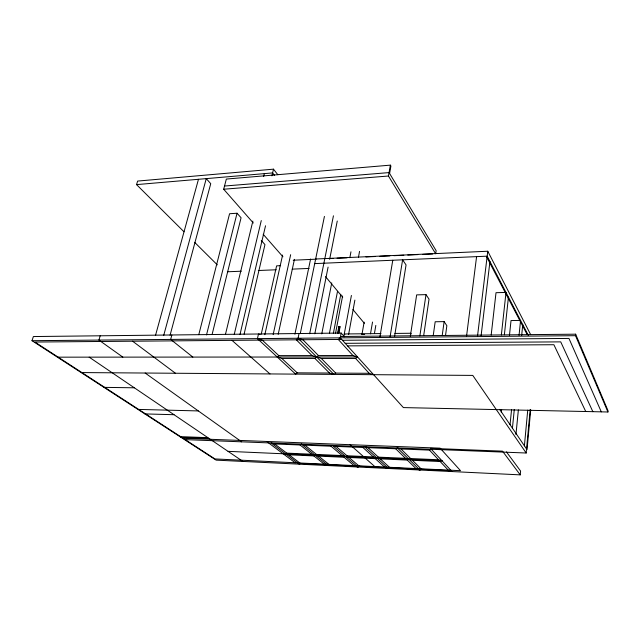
<?xml version="1.0" encoding="UTF-8"?>
<svg xmlns="http://www.w3.org/2000/svg" width="640" height="640" viewBox="0 0 640 640"><rect width="100%" height="100%" fill="white"/><g stroke="black" fill="none" stroke-linecap="round" stroke-linejoin="round"><path stroke-width="0.96" d="M506.456 451.912L520.592 471.056L520.232 474.864L216.152 460.136L32 340.696L33.384 336.552L341.152 333.056L340.256 337.856L403.392 407.592L607.928 411.992L608 410.68L575.64 334.184L340.504 336.496M607.928 411.992L575.528 335.688L575.64 334.184M185.192 439.616L526.176 453.008L530.2 409.44M530.704 409.832L527.032 449.664L499.664 409.4M524.4 445.792L527.736 410.144M515.952 434.592L518.368 409.936M512.424 428.176L514.296 409.44M521.672 335.472L522.752 324.616M510.04 424.664L511.544 409.768M519.056 335.304L520.56 320.408L511.024 320.56L509.464 335.392M501.32 412.52L501.632 409.552M504.376 334.776L508.448 297.104M501.36 334.952L506.016 292.424L496.016 292.696L491.176 335.048M481.112 335.648L489.944 261.512M477.512 336.136L487.768 251.24L315.656 259.008M466.584 335.928L476.584 256.632M445.52 335.504L446.856 325.68L444.128 321.616L435.184 321.76L433.224 335.544M442.216 335.456L444.128 321.616M423.688 335.576L429.032 299.136L426 294.632L416.656 294.888L410.312 336.352M419.872 335.88L426 294.632M394.576 336.392L406.056 264.936L402.616 259.824L390.112 336.704M379.944 336.792L392.776 260.248M374.48 333.288L375.824 325.424M370.488 333.832L372.52 322.032M362.056 333.912L364.128 322.152M224.52 186.04L389.056 172.592L436.136 250.664L435.68 253.8L388.448 176.016L390.376 165.136L226.336 179.064L223.688 189.232L253.312 223.008M389.592 173.488L390.912 166.032L390.376 165.136M348.616 334.392L354.888 300.096M343.768 336.72L351.4 295.456M358.464 257.256L359.544 251.376M337.632 332.984L338.856 326.48L339.696 326.472L340.048 326.872L338.832 333.368M337.984 333.376L339.208 326.88L338.856 326.48M338.48 332.968L339.696 326.472M333.368 333.392L340.8 294.288M335.536 333.32L342.6 296M349.848 257.696L350.96 251.8M329.432 333.384L337.512 291.352M321.776 333.856L331.744 282.912M314.816 333.784L328.088 267.112M329.648 259.264L337.264 221.024M309.68 333.728L333.44 215.808M299.032 333.528L298.064 338.24L296.32 339.816L312.064 355.576L321.28 358.44L355.6 358.44L357.576 356.984L352.944 355.528L318.456 355.568L314.928 358.44L281.832 358.44L277.256 357.032L278.816 355.624L312.064 355.576M300.288 333.6L324.432 216.4M294.912 334.216L310.6 259M278.192 334.344L294.44 259.352M273.152 334.616L290.656 254.688M264.84 334.696L282.592 255.064M261.28 334.064L276.608 265.848L280.6 265.672M373.6 374.68L369.16 373.304L335.712 373.088L333.928 374.4L329.512 373.04L297.216 372.832L295.632 374.12L257.44 338.616L258.488 333.992L260.08 334.488M244.104 334.136L264.96 244.6L261.28 240.464M239.968 334.584L265.528 225.776M234.24 334.376L261.28 220.576M271.912 175.832L273.496 169.16L137.632 181.072L136.544 184.616L184 231.776M225.44 334.464L252.856 221.104M263.632 176.536L264.336 173.632M212.072 334.568L241.072 217.752L237.048 213.232L229.576 213.736L198.784 334.672M206.512 334.92L237.048 213.232M171.856 334.976L170.672 339.416L192.84 357.088M170.064 335.272L210.744 183.672L206.256 178.624L163.72 335.36M155.544 335.272L198.48 179.288M100.208 335.792L98.912 340.08L122.84 357.128M340.256 337.856L338.28 339.456L352.944 355.528M286.792 453.136L285.592 453.872L289.016 454.816L313.856 455.92L316.488 454.432L342.104 455.552L349.016 457.48L375.248 458.64L378.376 457.136L405.464 458.312L412.416 460.288L440.176 461.52L442.008 460.76L438.512 459.76L410.648 458.544L407.256 460.064L380.272 458.864L373.336 456.912L347 455.76L344.128 457.264L318.608 456.128L311.72 454.224L286.792 453.136L274.648 443.968L271.104 442.992L299.28 464.16L300.496 463.472L324.88 464.648L328.216 465.56L329.544 464.872L354.584 466.08L357.936 467L359.376 466.304L385.096 467.544L388.456 468.48L390.016 467.784L416.456 469.056L419.824 470L421.512 469.296L448.696 470.608L452.064 471.56L430.448 448.344L502.504 451.152L520.232 474.864M274.648 443.968L300.048 444.976L301.344 444.176L304.904 445.168L331.024 446.208L332.456 445.4L336.024 446.408L362.896 447.472L364.456 446.656L368.04 447.672L395.696 448.768L397.4 447.952L400.992 448.984L429.464 450.112L431.32 449.28M136.544 184.616L272.608 172.92L274.44 175.272M223.688 189.232L388.448 176.016M293.208 260.216L316.128 259.184M329.08 258.6L333.064 258.424M337.048 258.24L347.008 257.792M365.936 256.944L374.904 256.536M379.888 256.312L389.848 255.864M393.832 255.688L403.8 255.232M407.784 255.056L417.744 254.608M422.728 254.384L432.688 253.936M314.704 263.608L487.168 256.176L528.392 335.48M227.368 271.784L241.328 271.208M258.272 270.512L276.216 269.776M292.168 269.128L309.12 268.432M339.208 326.88L340.048 326.872M381.008 333.576L344.272 333.976L344.808 334.584M394.904 333.424L410.784 333.256L411.256 333.872M361.672 334.4L364.648 334.368M32 340.696L575.528 335.688M341.68 339.432L34.904 342.04L214.928 458.928L460.52 470.688L440.128 448.168L183.064 438.232M342.44 340.272L568.96 338.432L601.288 411.848M345.208 343.32L560.728 341.872L592.856 411.672M347.52 345.88L553.888 344.728L585.752 411.52M57.4 357.168L357.576 356.984M81.936 372.576L472.768 375.4L526.176 453.008M103.944 387.36L134.352 387.8M138.688 409.424L198.32 410.928M144.896 413.912L174.032 414.712M179.904 436.624L207.904 437.68M181.192 437.456L209.152 438.528M228.04 451.344L442.008 460.76M257.44 338.616L262.232 340.104L278.816 355.624M89.16 357.152L242.92 461.432M145.152 373.032L241.688 441.84M132.592 341.208L175.44 373.248M266.664 441.464L295.152 462.768M289.016 454.816L300.496 463.472M300.048 444.976L311.72 454.224M313.856 455.92L324.88 464.648M301.344 444.176L328.216 465.56M304.904 445.168L316.488 454.432M318.608 456.128L329.544 464.872M331.024 446.208L342.104 455.552M344.128 457.264L354.584 466.08M332.456 445.4L357.936 467M336.024 446.408L347 455.76M349.016 457.48L359.376 466.304M231.984 340.36L269.976 373.936M350.032 444.688L374.816 466.584M362.896 447.472L373.336 456.912M375.248 458.64L385.096 467.544M364.456 446.656L388.456 468.48M368.04 447.672L378.376 457.136M380.272 458.864L390.016 467.784M281.832 358.44L297.216 372.832M395.696 448.768L405.464 458.312M407.256 460.064L416.456 469.056M397.4 447.952L419.824 470M400.992 448.984L410.648 458.544M412.416 460.288L421.512 469.296M194.632 242.336L217.296 264.864M314.928 358.44L329.512 373.04M333.928 374.4L298.064 338.24L302.88 339.76L318.456 355.568M321.28 358.44L335.712 373.088M429.464 450.112L438.512 459.76M440.176 461.52L448.696 470.608M355.6 358.44L369.16 373.304M341.152 333.056L344.464 336.76M263.192 234.264L282.944 256.784M325.528 276.624L342.72 297.296M352.912 309.544L364.368 323.32M273.496 169.16L277.768 174.664M486.768 257.096L527.176 334.608M487.768 251.24L530.648 334.608"/></g></svg>
